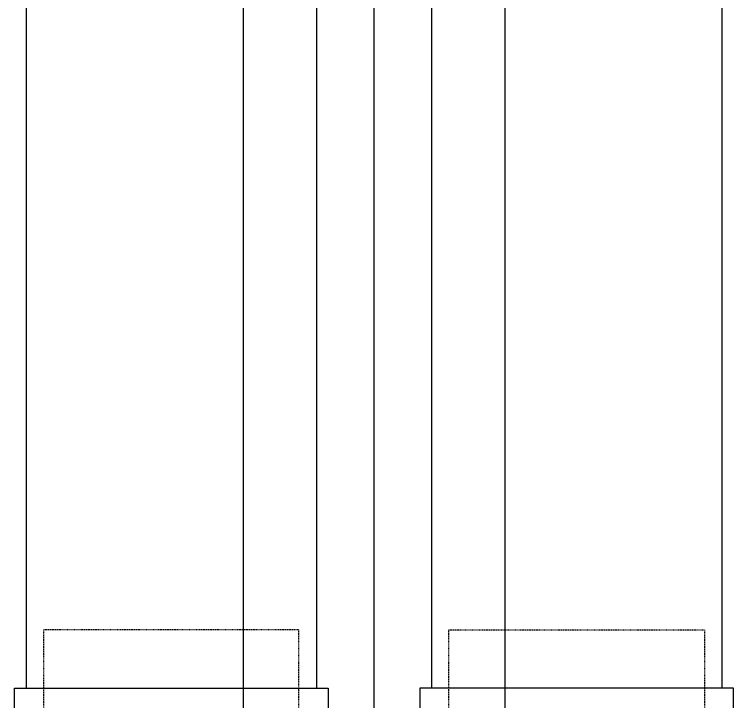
# Model space of a CAD drawing. Header units: millimetres. Extents: x -105683 to 94728, y -31127 to 151123.
# Drawn here: x -2336.9 to -2213.1, y -5975.8 to -5857.5 of the extents above; entities that cross this region are included whole.
import ezdxf

# ---------------------------------------------------------------- set-up
doc = ezdxf.new("R2010")
doc.units = ezdxf.units.MM
doc.linetypes.add('xr_plan$0$AXR-B3F$0$HIDDEN', pattern=[0.375, 0.25, -0.125])
doc.layers.add('e-plan', color=9, linetype='Continuous')

# ---------------------------------------------------------------- blocks, each defined once
blk = doc.blocks.new('xr_plan$0$AXR-B3F$0$A$C60F43BED')
at = {"layer": 'e-plan'}
blk.add_lwpolyline([(-10.06, 27), (-35.56, 27, 0.414214), (-40.06, 22.5), (-40.06, -22.5, 0.414214), (-35.56, -27), (-10.06, -27)], format="xyb", dxfattribs=at)
blk.add_lwpolyline([(-10.06, -27), (-10.06, 27)], dxfattribs=at)
at = {"layer": 'e-plan', "linetype": 'xr_plan$0$AXR-B3F$0$HIDDEN', "ltscale": 0.08}
for points in [[(-10.06, -22), (-37.5, -22), (-37.5, 22), (-10.06, 22)], [(-10.06, 22), (0, 22), (0, -22), (-10.06, -22)]]:
    blk.add_lwpolyline(points, dxfattribs=at)
blk = doc.blocks.new('Xref-지하1층')
at = {"layer": 'e-plan'}
for p, q in [((1227.5, 8680), (1227.5, 5880)), ((1227.5, 8680), (1227.5, 5880)), ((1250, 8680), (1250, 5880)), ((1250, 8680), (1250, 5880)), ((1272.5, 8680), (1272.5, 5880)), ((1272.5, 8680), (1272.5, 5880))]:
    blk.add_line(p, q, dxfattribs=at)
for points in [[(1190.11, 8628.5), (1190.11, 5931.5)], [(1240.11, 8628.5), (1240.11, 5931.5)], [(1259.9, 8628.5), (1259.9, 5931.5)], [(1309.9, 8628.5), (1309.9, 5931.5)]]:
    blk.add_lwpolyline(points, dxfattribs=at)
at = {"layer": 'e-plan', "xscale": -1, "rotation": 270}
blk.add_blockref('xr_plan$0$AXR-B3F$0$A$C60F43BED', (1215.09, 5941.56), dxfattribs=at)
at = {"layer": 'e-plan', "rotation": 90}
blk.add_blockref('xr_plan$0$AXR-B3F$0$A$C60F43BED', (1284.91, 5941.56), dxfattribs=at)

msp = doc.modelspace()

# ---------------------------------------------------------------- block references
at = {"layer": 'e-plan'}
msp.add_blockref('Xref-지하1층', (-3525, -11905), dxfattribs=at)

doc.saveas('drawing.dxf')
